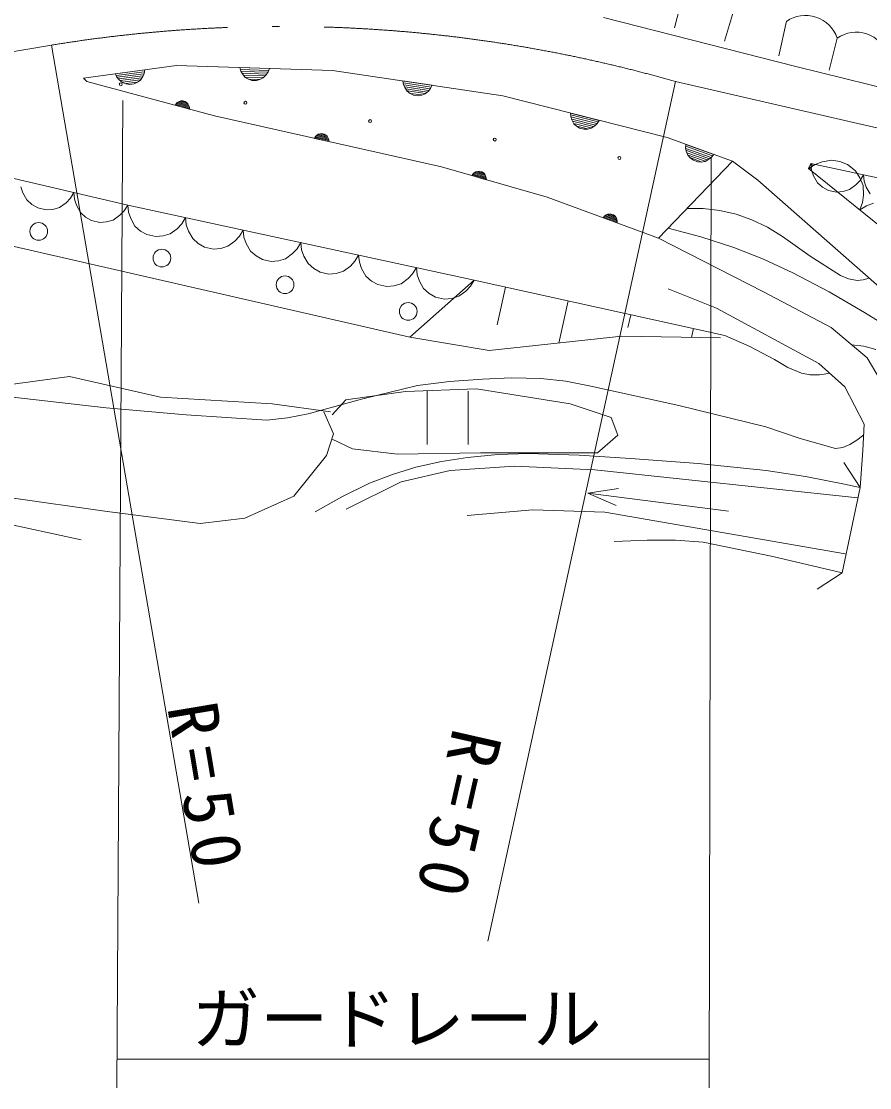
# Model space of a CAD drawing. Units: millimetres, scale not verified. Extents: x -625 to 708542, y -625 to 359900.
# Drawn here: x 437539 to 466100, y 224763 to 260670 of the extents above; entities that cross this region are included whole.
import ezdxf
from ezdxf.enums import TextEntityAlignment as Align

# ---------------------------------------------------------------- set-up
doc = ezdxf.new("R2010")
doc.units = ezdxf.units.MM
doc.header["$LTSCALE"] = 1000
for name, pattern in [('DASHED', [7.5, 6, -1.5]), ('DASHED_SPACED', [12, 6, -6]), ('LONG_DASHED_DOTTED', [15.25, 12, -1.5, 0.25, -1.5])]:
    doc.linetypes.add(name, pattern=pattern)
doc.layers.add('S-SUV', color=7, linetype='Continuous', lineweight=13)
doc.styles.add('ＭＳ ゴシック', font='')
doc.styles.get('ＭＳ ゴシック').set_extended_font_data('MS Gothic')

msp = doc.modelspace()

# ---------------------------------------------------------------- linework, layer by layer
at = {"layer": 'S-SUV'}
for p, q in [((459872, 261804), (459528, 260455)), ((461583, 261237), (461217, 260000)), ((457133, 260801), (463619, 259146)), ((463294, 260670), (463037, 259513)), ((465005, 260103), (464734, 259026)), ((438552, 259868), (443510, 230972)), ((439634, 258758), (442767, 259181)), ((440705, 258903), (441696, 259036)), ((440757, 258794), (440705, 258903)), ((441679, 258971), (440738, 258844)), ((440771, 258785), (441663, 258906)), ((441672, 258917), (441628, 258813)), ((441696, 259036), (441672, 258917)), ((442767, 259181), (448016, 259012)), ((444925, 258997), (444892, 259113)), ((444892, 259113), (445891, 259080)), ((445864, 259019), (444915, 259049)), ((444982, 258897), (444925, 258997)), ((444938, 258986), (445837, 258957)), ((445798, 258896), (444976, 258922)), ((445076, 258784), (444982, 258897)), ((445847, 258967), (445787, 258871)), ((445891, 259080), (445847, 258967)), ((448016, 259012), (453745, 258165)), ((463619, 259146), (468718, 257889)), ((439747, 258645), (439634, 258758)), ((444037, 257488), (439747, 258645)), ((440830, 258705), (440757, 258794)), ((441634, 258839), (440819, 258729)), ((440941, 258609), (440830, 258705)), ((440872, 258673), (441593, 258770)), ((441058, 258564), (440941, 258609)), ((441542, 258700), (440942, 258619)), ((441180, 258543), (441058, 258564)), ((441067, 258573), (441436, 258623)), ((441333, 258564), (441180, 258543)), ((441445, 258617), (441333, 258564)), ((441546, 258691), (441445, 258617)), ((441628, 258813), (441546, 258691)), ((445019, 258858), (445746, 258835)), ((445184, 258721), (445076, 258784)), ((445684, 258774), (445079, 258794)), ((445300, 258679), (445184, 258721)), ((445194, 258728), (445567, 258716)), ((445455, 258674), (445300, 258679)), ((445574, 258708), (445455, 258674)), ((445686, 258764), (445574, 258708)), ((445787, 258871), (445686, 258764)), ((450406, 258542), (450386, 258662)), ((450386, 258662), (451375, 258515)), ((451341, 258457), (450402, 258596)), ((450451, 258437), (450406, 258542)), ((450417, 258531), (451308, 258399)), ((459559, 258643), (453244, 229694)), ((451261, 258343), (450448, 258463)), ((450532, 258314), (450451, 258437)), ((450483, 258395), (451203, 258288)), ((450632, 258239), (450532, 258314)), ((451134, 258235), (450536, 258324)), ((450743, 258184), (450632, 258239)), ((450643, 258245), (451011, 258190)), ((450896, 258162), (450743, 258184)), ((451018, 258182), (450896, 258162)), ((451135, 258225), (451018, 258182)), ((451248, 258319), (451135, 258225)), ((451319, 258408), (451248, 258319)), ((451375, 258515), (451319, 258408)), ((440956, 258005), (440749, 224763)), ((442716, 257844), (442751, 257894)), ((443199, 257714), (442716, 257844)), ((442736, 257871), (443195, 257747)), ((442751, 257894), (442791, 257934)), ((443191, 257781), (442757, 257898)), ((442783, 257923), (443180, 257816)), ((442791, 257934), (442852, 257974)), ((443166, 257852), (442815, 257947)), ((442852, 257974), (442913, 257989)), ((442852, 257969), (443144, 257890)), ((442913, 257989), (442975, 257992)), ((443096, 257936), (442916, 257984)), ((442975, 257992), (443050, 257972)), ((443050, 257972), (443102, 257938)), ((443102, 257938), (443147, 257895)), ((443147, 257895), (443180, 257829)), ((443180, 257829), (443196, 257774)), ((453745, 258165), (459277, 256754)), ((443196, 257774), (443199, 257714)), ((451685, 255766), (444037, 257488)), ((456034, 257463), (456027, 257583)), ((456027, 257583), (456996, 257336)), ((456068, 257353), (456034, 257463)), ((456956, 257282), (456035, 257516)), ((456044, 257450), (456916, 257227)), ((456864, 257176), (456067, 257379)), ((456136, 257223), (456068, 257353)), ((456096, 257308), (456800, 257128)), ((456228, 257137), (456136, 257223)), ((456727, 257082), (456141, 257232)), ((456332, 257072), (456228, 257137)), ((456239, 257142), (456600, 257050)), ((456849, 257154), (456727, 257072)), ((456928, 257235), (456849, 257154)), ((456996, 257336), (456928, 257235)), ((430263, 257006), (441121, 254481)), ((447404, 256730), (447436, 256782)), ((447423, 256758), (447887, 256653)), ((447436, 256782), (447475, 256823)), ((447881, 256687), (447442, 256785)), ((447467, 256812), (447869, 256721)), ((447475, 256823), (447535, 256866)), ((447854, 256757), (447499, 256837)), ((447535, 256866), (447595, 256883)), ((447535, 256861), (447830, 256794)), ((447595, 256883), (447656, 256888)), ((447780, 256838), (447598, 256878)), ((447656, 256888), (447732, 256871)), ((447732, 256871), (447785, 256840)), ((447785, 256840), (447832, 256799)), ((447832, 256799), (447868, 256734)), ((456482, 257034), (456332, 257072)), ((456605, 257041), (456482, 257034)), ((456727, 257072), (456605, 257041)), ((459277, 256754), (461478, 255964)), ((447892, 256620), (447404, 256730)), ((447868, 256734), (447886, 256680)), ((447886, 256680), (447892, 256620)), ((459903, 256407), (459907, 256528)), ((459927, 256295), (459903, 256407)), ((459907, 256528), (460848, 256190)), ((460803, 256140), (459909, 256461)), ((459912, 256393), (460759, 256089)), ((459981, 256158), (459927, 256295)), ((460702, 256043), (459928, 256321)), ((459949, 256247), (460634, 256001)), ((460065, 256065), (459981, 256158)), ((460557, 255963), (459987, 256167)), ((460163, 255990), (460065, 256065)), ((460077, 256069), (460427, 255943)), ((460685, 256023), (460556, 255952)), ((460772, 256095), (460685, 256023)), ((460765, 256089), (460696, 224763)), ((460848, 256190), (460772, 256095)), ((455241, 254750), (451685, 255766)), ((461478, 255964), (458995, 253367)), ((460309, 255937), (460163, 255990)), ((460432, 255933), (460309, 255937)), ((460556, 255952), (460432, 255933)), ((461478, 255964), (462331, 255327)), ((464035, 255710), (464120, 255879)), ((464264, 255853), (464035, 255710)), ((469228, 251533), (464035, 255710)), ((464035, 255710), (464058, 255706)), ((464058, 255706), (464079, 255708)), ((464079, 255708), (464106, 255716)), ((464106, 255716), (464126, 255729)), ((464136, 255863), (464120, 255879)), ((464120, 255879), (469425, 254750)), ((464120, 255879), (464143, 255662)), ((464126, 255729), (464142, 255746)), ((464147, 255845), (464136, 255863)), ((464142, 255746), (464155, 255772)), ((464143, 255662), (464212, 255467)), ((464158, 255819), (464147, 255845)), ((464155, 255772), (464159, 255795)), ((464159, 255795), (464158, 255819)), ((464500, 255942), (464264, 255853)), ((464822, 255997), (464500, 255942)), ((465095, 255947), (464822, 255997)), ((465351, 255849), (465095, 255947)), ((465619, 255633), (465351, 255849)), ((452707, 255474), (452742, 255524)), ((453188, 255337), (452707, 255474)), ((452728, 255501), (453185, 255370)), ((452742, 255524), (452783, 255563)), ((453181, 255404), (452749, 255527)), ((452775, 255552), (453171, 255439)), ((452783, 255563), (452845, 255602)), ((453157, 255476), (452808, 255576)), ((452845, 255602), (452906, 255616)), ((452845, 255597), (453136, 255514)), ((452906, 255616), (452968, 255618)), ((453088, 255560), (452909, 255612)), ((452968, 255618), (453043, 255597)), ((453043, 255597), (453094, 255563)), ((453094, 255563), (453139, 255519)), ((453139, 255519), (453170, 255452)), ((453170, 255452), (453186, 255397)), ((453186, 255397), (453188, 255337)), ((462331, 255327), (475775, 243478)), ((464212, 255467), (464343, 255235)), ((465771, 255404), (465619, 255633)), ((465636, 255164), (465774, 255315)), ((465877, 255147), (465771, 255404)), ((465774, 255315), (465888, 255503)), ((465888, 255503), (465911, 255285)), ((437521, 255099), (437589, 254897)), ((464343, 255235), (464515, 255088)), ((464515, 255088), (464709, 254977)), ((464709, 254977), (464983, 254919)), ((464983, 254919), (465205, 254941)), ((465205, 254941), (465422, 255006)), ((465422, 255006), (465636, 255164)), ((465893, 254821), (465877, 255147)), ((465911, 255285), (465981, 255090)), ((465981, 255090), (466112, 254859)), ((437589, 254897), (437719, 254657)), ((437719, 254657), (437893, 254502)), ((439046, 254558), (439191, 254711)), ((439191, 254711), (439311, 254902)), ((439311, 254902), (439331, 254678)), ((439331, 254678), (439398, 254476)), ((458995, 253367), (455241, 254750)), ((465861, 254569), (465893, 254821)), ((450619, 250033), (431203, 254481)), ((437893, 254502), (438090, 254385)), ((438090, 254385), (438370, 254320)), ((438370, 254320), (438599, 254338)), ((438599, 254338), (438823, 254400)), ((438823, 254400), (439046, 254558)), ((439398, 254476), (439529, 254236)), ((439529, 254236), (439702, 254081)), ((440855, 254138), (441000, 254290)), ((441000, 254290), (441121, 254481)), ((441121, 254481), (452783, 251957)), ((441121, 254481), (441146, 254242)), ((441146, 254242), (441221, 254027)), ((459951, 254367), (460495, 254365)), ((460495, 254365), (461052, 254302)), ((461052, 254302), (461602, 254174)), ((465766, 254318), (465861, 254569)), ((465995, 254461), (465766, 254318)), ((466231, 254550), (465995, 254461)), ((439702, 254081), (439899, 253964)), ((439899, 253964), (440180, 253899)), ((440180, 253899), (440408, 253917)), ((440408, 253917), (440632, 253980)), ((440632, 253980), (440855, 254138)), ((441221, 254027), (441364, 253772)), ((442938, 253854), (443065, 254060)), ((443065, 254060), (443089, 253821)), ((457126, 254056), (457165, 254103)), ((457596, 253883), (457126, 254056)), ((457149, 254081), (457595, 253916)), ((457165, 254103), (457209, 254138)), ((457594, 253950), (457172, 254106)), ((457200, 254128), (457586, 253986)), ((457209, 254138), (457274, 254173)), ((457576, 254023), (457234, 254149)), ((457273, 254168), (457557, 254064)), ((457274, 254173), (457336, 254182)), ((457336, 254182), (457397, 254180)), ((457513, 254113), (457338, 254178)), ((457397, 254180), (457470, 254153)), ((457470, 254153), (457519, 254115)), ((457519, 254115), (457560, 254068)), ((457560, 254068), (457587, 253999)), ((457587, 253999), (457598, 253943)), ((457598, 253943), (457596, 253883)), ((461602, 254174), (462134, 253988)), ((462134, 253988), (462664, 253736)), ((441364, 253772), (441553, 253609)), ((441553, 253609), (441765, 253487)), ((442311, 253445), (442550, 253516)), ((442550, 253516), (442786, 253688)), ((442786, 253688), (442938, 253854)), ((443089, 253821), (443165, 253606)), ((443165, 253606), (443308, 253352)), ((444882, 253433), (445008, 253640)), ((445008, 253640), (445033, 253400)), ((459314, 253702), (460420, 253408)), ((462664, 253736), (463166, 253429)), ((441765, 253487), (442067, 253422)), ((442067, 253422), (442311, 253445)), ((443308, 253352), (443496, 253189)), ((443496, 253189), (443709, 253066)), ((444494, 253095), (444729, 253268)), ((444729, 253268), (444882, 253433)), ((445033, 253400), (445108, 253186)), ((445108, 253186), (445252, 252931)), ((446826, 253012), (446952, 253219)), ((446952, 253219), (446976, 252980)), ((458995, 253367), (462526, 251565)), ((460420, 253408), (461521, 253053)), ((463166, 253429), (464097, 252762)), ((443709, 253066), (444010, 253001)), ((444010, 253001), (444254, 253025)), ((444254, 253025), (444494, 253095)), ((445252, 252931), (445440, 252768)), ((446437, 252674), (446673, 252847)), ((446673, 252847), (446826, 253012)), ((446976, 252980), (447052, 252765)), ((448769, 252591), (448895, 252798)), ((448895, 252798), (448920, 252559)), ((461521, 253053), (462525, 252657)), ((445440, 252768), (445653, 252646)), ((445653, 252646), (445954, 252580)), ((445954, 252580), (446198, 252604)), ((446198, 252604), (446437, 252674)), ((447052, 252765), (447195, 252510)), ((447195, 252510), (447384, 252347)), ((448616, 252426), (448769, 252591)), ((448920, 252559), (448995, 252344)), ((462525, 252657), (463516, 252202)), ((464097, 252762), (465113, 252110)), ((447384, 252347), (447596, 252225)), ((447596, 252225), (447897, 252160)), ((447897, 252160), (448142, 252183)), ((448142, 252183), (448381, 252253)), ((448381, 252253), (448616, 252426)), ((448995, 252344), (449139, 252089)), ((449139, 252089), (449327, 251926)), ((450560, 252005), (450713, 252171)), ((450713, 252171), (450839, 252377)), ((450839, 252377), (450863, 252138)), ((450863, 252138), (450939, 251923)), ((463516, 252202), (464733, 251562)), ((465113, 252110), (465386, 251997)), ((449327, 251926), (449540, 251804)), ((449540, 251804), (449841, 251739)), ((449841, 251739), (450085, 251762)), ((450085, 251762), (450324, 251833)), ((450324, 251833), (450560, 252005)), ((452783, 251957), (450619, 250033)), ((450939, 251923), (451082, 251668)), ((452504, 251585), (452656, 251750)), ((452656, 251750), (452783, 251957)), ((452783, 251957), (461224, 250094)), ((453838, 251724), (453556, 250446)), ((465386, 251997), (465673, 251944)), ((465673, 251944), (465881, 251960)), ((465881, 251960), (466087, 252017)), ((451082, 251668), (451271, 251506)), ((451271, 251506), (451483, 251383)), ((451483, 251383), (451785, 251318)), ((452029, 251341), (452268, 251412)), ((452268, 251412), (452504, 251585)), ((460946, 251007), (459319, 251658)), ((462526, 251565), (464803, 250356)), ((464733, 251562), (465930, 250863)), ((451785, 251318), (452029, 251341)), ((455948, 251258), (455635, 249837)), ((464385, 249148), (460946, 251007)), ((458059, 250792), (457962, 250355)), ((465930, 250863), (467212, 250062)), ((460169, 250326), (460103, 250026)), ((464803, 250356), (466011, 249334)), ((461224, 250094), (462061, 249718)), ((462061, 249718), (462891, 249278)), ((465487, 249777), (465902, 249730)), ((465902, 249730), (466303, 249624)), ((462891, 249278), (463343, 249017)), ((466011, 249334), (466848, 247940)), ((463343, 249017), (463806, 248819)), ((465268, 248358), (464385, 249148)), ((450871, 248404), (451959, 248539)), ((451959, 248539), (453068, 248616)), ((453068, 248616), (454045, 248662)), ((454045, 248662), (455029, 248648)), ((455029, 248648), (455868, 248550)), ((455868, 248550), (456711, 248390)), ((463806, 248819), (464096, 248763)), ((464096, 248763), (464406, 248765)), ((464406, 248765), (464573, 248786)), ((464573, 248786), (464751, 248820)), ((435647, 248201), (440396, 247657)), ((449033, 247960), (450871, 248404)), ((451205, 248220), (451205, 246420)), ((452586, 246420), (452586, 248220)), ((456711, 248390), (459676, 247729)), ((465919, 247103), (465268, 248358)), ((447198, 247455), (449033, 247960)), ((440396, 247657), (443093, 247421)), ((443093, 247421), (445803, 247245)), ((446503, 247320), (447198, 247455)), ((459676, 247729), (462609, 247014)), ((445803, 247245), (446503, 247320)), ((465872, 246220), (465919, 247103)), ((462609, 247014), (463764, 246618)), ((465672, 246564), (465900, 246749)), ((463764, 246618), (464947, 246281)), ((465193, 246317), (465437, 246416)), ((465437, 246416), (465672, 246564)), ((451684, 245849), (452564, 245988)), ((452564, 245988), (453579, 246081)), ((453579, 246081), (454597, 246115)), ((454597, 246115), (456323, 246064)), ((456323, 246064), (458046, 245954)), ((464947, 246281), (465193, 246317)), ((465778, 244972), (465872, 246220)), ((450030, 245410), (450825, 245652)), ((450825, 245652), (451684, 245849)), ((451973, 245548), (454138, 245691)), ((454138, 245691), (456851, 245572)), ((458046, 245954), (460328, 245777)), ((460328, 245777), (462614, 245540)), ((465778, 244972), (465232, 245810)), ((449265, 245115), (450030, 245410)), ((450331, 245167), (451973, 245548)), ((456851, 245572), (465702, 244620)), ((462614, 245540), (463938, 245342)), ((463938, 245342), (465251, 245086)), ((448333, 244661), (449265, 245115)), ((448475, 244239), (450331, 245167)), ((456611, 244779), (457639, 244936)), ((465170, 242098), (465778, 244972)), ((465251, 245086), (465514, 245029)), ((465514, 245029), (465778, 244972)), ((447427, 244152), (448333, 244661)), ((461346, 244178), (456611, 244779)), ((457567, 244368), (456611, 244779)), ((452544, 244025), (454757, 244215)), ((454757, 244215), (457184, 244144)), ((457184, 244144), (465274, 242740)), ((458056, 243179), (457493, 243157)), ((458608, 243195), (458056, 243179)), ((459558, 243195), (458608, 243195)), ((460490, 243134), (459558, 243195)), ((462842, 242644), (460490, 243134)), ((465170, 242098), (462842, 242644)), ((464332, 241552), (465170, 242098)), ((440755, 225721), (460698, 225721))]:
    msp.add_line(p, q, dxfattribs=at)
at = {"layer": 'S-SUV', "linetype": 'LONG_DASHED_DOTTED'}
for p, q in [((415751, 255952), (438552, 259868)), ((459559, 258643), (466678, 257006))]:
    msp.add_line(p, q, dxfattribs=at)
at = {"layer": 'S-SUV', "linetype": 'DASHED_SPACED'}
for p, q in [((453294, 249586), (450619, 250033)), ((457753, 250065), (453294, 249586)), ((461083, 250009), (457753, 250065))]:
    msp.add_line(p, q, dxfattribs=at)
at = {"layer": 'S-SUV', "linetype": 'DASHED'}
for p, q in [((439161, 248705), (436367, 248339)), ((442229, 248019), (439161, 248705)), ((448463, 247927), (450478, 248202)), ((450478, 248202), (452859, 248293)), ((452859, 248293), (456019, 247790)), ((445984, 247790), (442229, 248019)), ((447953, 247515), (445984, 247790)), ((448005, 247423), (448463, 247927)), ((456019, 247790), (457392, 247332)), ((448044, 246782), (447724, 247515)), ((457392, 247332), (457621, 246736)), ((447815, 246049), (448044, 246782)), ((457621, 246736), (456934, 246141)), ((448692, 246278), (448005, 246599)), ((446716, 244676), (447815, 246049)), ((450203, 246095), (448692, 246278)), ((452996, 246141), (450203, 246095)), ((455148, 246141), (452996, 246141)), ((456934, 246141), (455148, 246141)), ((437192, 244630), (440351, 244172)), ((445068, 243943), (446716, 244676)), ((440351, 244172), (443557, 243760)), ((436168, 243943), (439557, 243210)), ((443557, 243760), (445068, 243943))]:
    msp.add_line(p, q, dxfattribs=at)
at = {"layer": 'S-SUV'}
for centre, radius in [((440887, 258549), 49.8), ((445084, 257929), 49.8), ((449281, 257309), 49.8), ((453478, 256688), 49.8), ((457675, 256068), 49.8), ((438123, 253595), 298), ((442270, 252698), 298), ((446416, 251800), 298), ((450563, 250902), 298)]:
    msp.add_circle(centre, radius, dxfattribs=at)
for centre in [(463937, 259745), (465648, 259178)]:
    msp.add_arc(centre, 1126, 18.5338, 124.794, dxfattribs=at)
at = {"layer": 'S-SUV', "linetype": 'LONG_DASHED_DOTTED'}
msp.add_arc((446321, 212341), 48158, 74.0447, 99.2831, dxfattribs=at)

# ---------------------------------------------------------------- texts
at = {"layer": 'S-SUV', "style": 'ＭＳ ゴシック'}
msp.add_text('ガードレール', height=1686, dxfattribs=at).set_placement((443271, 225737), align=Align.BOTTOM_LEFT)
at = {"layer": 'S-SUV', "char_height": 1686, "attachment_point": 7, "style": 'ＭＳ ゴシック'}
for insert, rotation in [((442422, 237578), 279.5), ((452059, 236935), 257.2)]:
    msp.add_mtext('\\T1.3;R=50', dxfattribs=dict(at, insert=insert, rotation=rotation))

doc.saveas('drawing.dxf')
